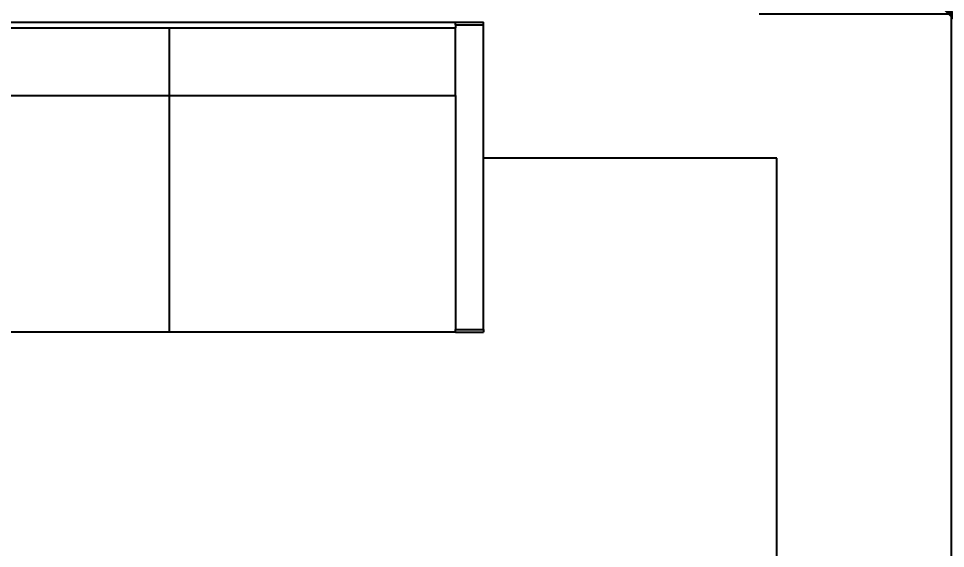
# Model space of a CAD drawing. Header units: metres. Extents: x 244.4 to 340.3, y -4.1 to 64.3.
# Drawn here: x 306.92 to 309.525, y 40.41 to 41.899 of the extents above; entities that cross this region are included whole.
import ezdxf

# ---------------------------------------------------------------- set-up
doc = ezdxf.new("R2010")
doc.units = ezdxf.units.M
doc.layers.get('Defpoints').update_dxf_attribs({"lineweight": 0})
doc.layers.add('Edges', color=7, linetype='Continuous')
doc.styles.add('TEXTS', font='swissl.ttf')
doc.dimstyles.new('Copy of DIMTEXT', dxfattribs={"dimscale": 0.3, "dimtxt": 0.22, "dimasz": 0.18, "dimexe": 0.05, "dimexo": 0.05, "dimgap": 0.05, "dimtad": 0, "dimzin": 1, "dimdsep": 46, "dimtxsty": 'TEXTS', "dimblk": 'ARCHTICK', "dimcen": 0.1, "dimclrd": 256, "dimclre": 6, "dimclrt": 7, "dimadec": 0, "dimazin": 0, "dimtfac": 0.15, "dimtix": 1, "dimtofl": 0, "dimtmove": 1, "dimatfit": 3, "dimldrblk": 'OPEN', "dimfxl": 0, "dimtolj": 1, "dimtzin": 0, "dimarcsym": 0})

# ---------------------------------------------------------------- blocks, each defined once
blk = doc.blocks.new('Sofa set 04 pl')
at = {"layer": 'Edges'}
for p, q in [((151.922, 240.07), (149.422, 240.071)), ((149.422, 239.821), (149.422, 240.071)), ((151.922, 239.82), (149.422, 239.821)), ((149.422, 228.01), (149.422, 239.821)), ((200.172, 240.069), (151.922, 240.07)), ((151.922, 239.82), (151.922, 240.07)), ((151.922, 239.82), (151.922, 239.57)), ((177.297, 239.569), (151.922, 239.57)), ((151.922, 233.57), (151.922, 239.57)), ((200.172, 239.569), (177.297, 239.569)), ((177.297, 233.569), (177.297, 239.569)), ((151.922, 233.57), (151.921, 212.82)), ((177.297, 233.569), (151.922, 233.57)), ((177.296, 212.569), (177.297, 233.569)), ((202.672, 233.568), (177.297, 233.569)), ((123.4, 228.01), (149.422, 228.01)), ((123.4, 186.821), (123.4, 228.01)), ((149.421, 212.821), (149.422, 228.01)), ((151.921, 212.82), (149.421, 212.821)), ((149.421, 212.821), (149.421, 212.571)), ((151.921, 212.57), (149.421, 212.571)), ((151.921, 212.57), (151.921, 212.82)), ((151.921, 212.57), (177.296, 212.569)), ((177.296, 212.569), (202.671, 212.568))]:
    blk.add_line(p, q, dxfattribs=at)
blk = doc.blocks.new('_ArchTick')
at = {"color": 0, "linetype": 'ByBlock', "const_width": 0.15}
blk.add_lwpolyline([(-0.5, -0.5), (0.5, 0.5)], dxfattribs=at)
blk = doc.blocks.new('*D133')
at = {"layer": 'Defpoints', "color": 0, "transparency": 16777216}
for p in [(308.6429, 41.9123), (308.6429, 36.5123), (309.5411, 36.5123)]:
    blk.add_point(p, dxfattribs=at)
at = {"layer": 'Edges', "color": 6, "lineweight": -2, "transparency": 16777216}
for p, q in [((309.0011, 41.9123), (309.5711, 41.9123)), ((309.0011, 36.5123), (309.5711, 36.5123))]:
    blk.add_line(p, q, dxfattribs=at)
at = {"layer": 'Edges', "lineweight": -2, "transparency": 16777216}
for p, q in [((309.5411, 41.9123), (309.5411, 39.5753)), ((309.5411, 36.5123), (309.5411, 38.8493))]:
    blk.add_line(p, q, dxfattribs=at)
at = {"layer": 'Edges', "lineweight": -2, "transparency": 16777216, "xscale": 0.108, "yscale": 0.108, "zscale": 0.108}
for p, rotation in [((309.5411, 41.9123), 90), ((309.5411, 36.5123), 270)]:
    blk.add_blockref('_ArchTick', p, dxfattribs=dict(at, rotation=rotation))
at = {"layer": 'Edges', "color": 7, "transparency": 16777216, "char_height": 0.132, "attachment_point": 5, "rotation": 90, "style": 'TEXTS', "bg_fill": 3, "box_fill_scale": 1.1, "bg_fill_color": 256, "bg_fill_true_color": 13158600, "bg_fill_transparency": 0}
for s, insert in [('\\A1;[17\'-8{\\H0.15x;\\S1/2;}" ft]', (309.6561, 39.2123)), ('\\A1;5.40 m', (309.4433, 39.2123))]:
    blk.add_mtext(s, dxfattribs=dict(at, insert=insert))
blk = doc.blocks.new('_Open')
at = {"color": 0, "linetype": 'ByBlock', "lineweight": -2}
for p, q in [((-1, 0.167), (0, 0)), ((-1, -0.167), (0, 0)), ((0, 0), (-1, 0))]:
    blk.add_line(p, q, dxfattribs=at)

msp = doc.modelspace()

# ---------------------------------------------------------------- block references
at = {"xscale": -0.03168200485858711, "yscale": 0.03168200485858711, "zscale": 0.03168200485858711}
msp.add_blockref('Sofa set 04 pl', (312.9608, 34.2832), dxfattribs=at)

# ---------------------------------------------------------------- next in the draw order: dimensions: what is measured, and where the dimension line sits
at = {"layer": 'Edges'}
dim = msp.add_linear_dim(base=(309.5411, 36.5123), p1=(308.6429, 41.9123), p2=(308.6429, 36.5123), angle=90, dimstyle='Copy of DIMTEXT', override={"dimscale": 0.6, "dimpost": ' m\\X', "dimfxl": 0.9, "dimfxlon": 1, "dimtfill": 1}, dxfattribs=at)
dim.commit()
dim.dimension.update_dxf_attribs({"geometry": '*D133', "text_midpoint": (309.5411, 39.2123)})

doc.saveas('drawing.dxf')
